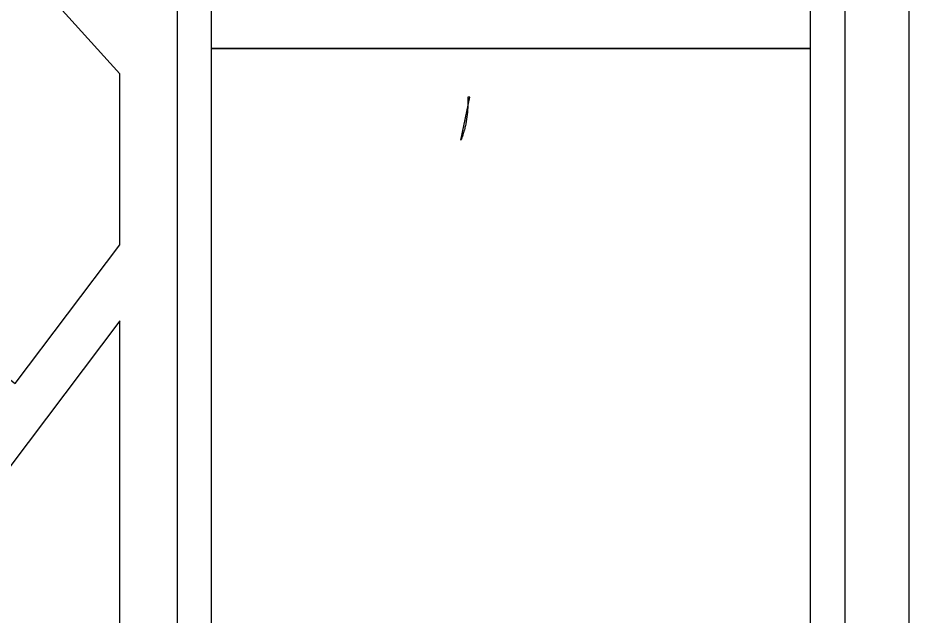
# Model space of a CAD drawing. Header units: centimetres. Extents: x -27 to -9, y -0.6 to 9.
# Drawn here: x -10.61 to -8.996, y 1.745 to 2.829 of the extents above; entities that cross this region are included whole.
import ezdxf

# ---------------------------------------------------------------- set-up
doc = ezdxf.new("R2010")
doc.units = ezdxf.units.CM
doc.header["$MEASUREMENT"] = 0
doc.layers.add('layer 1', color=7, linetype='Continuous')

msp = doc.modelspace()

# ---------------------------------------------------------------- linework, layer by layer
at = {"layer": 'layer 1', "color": 250, "lineweight": 30}
for points, knots in [([(-18.37453, 3.9762), (-18.37453, 3.9762), (-8.9959, 3.9762), (-8.9959, 3.9762), (-8.9959, 3.9762), (-8.9959, 3.9762), (-8.9959, -0.59923), (-8.9959, -0.59923), (-8.9959, -0.59923), (-8.9959, -0.59923), (-18.37453, -0.59923), (-18.37453, -0.59923), (-18.37453, -0.59923), (-18.37453, -0.59923), (-18.37453, 3.9762), (-18.37453, 3.9762)], [0, 0, 0, 0, 0.2, 0.2, 0.2, 0.2, 0.4, 0.4, 0.4, 0.4, 0.6, 0.6, 0.6, 0.6, 1, 1, 1, 1]), ([(-14.23947, -0.58436), (-14.23947, -0.58436), (-13.23503, -0.58436), (-13.23503, -0.58436), (-13.23503, -0.58436), (-13.23503, -0.58436), (-14.23947, -0.58436), (-14.23947, -0.58436), (-14.23947, -0.58436), (-14.23947, -0.58436), (-17.0617, -0.58436), (-17.0617, -0.58436), (-17.0617, -0.58436), (-17.0617, -0.58436), (-17.0617, 3.97959), (-17.0617, 3.97959), (-17.0617, 3.97959), (-17.0617, 3.97959), (-10.32105, 3.94799), (-10.32105, 3.94799), (-10.32105, 3.94799), (-10.32105, 3.94799), (-10.32105, 3.94259), (-10.32105, 3.94259), (-10.32105, 3.94259), (-10.32105, 3.94259), (-10.32105, -0.58436), (-10.32105, -0.58436), (-10.32105, -0.58436), (-10.32105, -0.58436), (-13.23464, -0.58436), (-13.23464, -0.58436), (-13.23464, -0.58436), (-13.23464, -0.58436), (-14.23947, -0.58436), (-14.23947, -0.58436)], [0, 0, 0, 0, 0.1, 0.1, 0.1, 0.1, 0.2, 0.2, 0.2, 0.2, 0.3, 0.3, 0.3, 0.3, 0.4, 0.4, 0.4, 0.4, 0.5, 0.5, 0.5, 0.5, 0.6, 0.6, 0.6, 0.6, 0.7, 0.7, 0.7, 0.7, 0.8, 0.8, 0.8, 0.8, 1, 1, 1, 1]), ([(-18.25833, 3.84628), (-18.25833, 3.84628), (-9.11209, 3.84628), (-9.11209, 3.84628), (-9.11209, 3.84628), (-9.11209, 3.84628), (-9.11209, -0.49676), (-9.11209, -0.49676), (-9.11209, -0.49676), (-9.11209, -0.49676), (-18.25833, -0.49676), (-18.25833, -0.49676), (-18.25833, -0.49676), (-18.25833, -0.49676), (-18.25833, 3.84628), (-18.25833, 3.84628)], [0, 0, 0, 0, 0.2, 0.2, 0.2, 0.2, 0.4, 0.4, 0.4, 0.4, 0.6, 0.6, 0.6, 0.6, 1, 1, 1, 1]), ([(-9.79172, 2.77306), (-9.79172, 2.77306), (-9.64512, 2.77306), (-9.64512, 2.77306), (-9.64512, 2.77306), (-9.64512, 2.77306), (-9.17512, 2.77306), (-9.17512, 2.77306), (-9.17512, 2.77306), (-9.17512, 2.77306), (-9.17512, 3.85769), (-9.17512, 3.85769), (-9.17512, 3.85769), (-9.17512, 3.85769), (-9.64512, 3.85769), (-9.64512, 3.85769), (-9.64512, 3.85769), (-9.64512, 3.85769), (-9.79172, 3.85769), (-9.79172, 3.85769), (-9.79172, 3.85769), (-9.79172, 3.85769), (-10.25965, 3.85769), (-10.25965, 3.85769), (-10.25965, 3.85769), (-10.25965, 3.85769), (-10.25965, 2.77306), (-10.25965, 2.77306), (-10.25965, 2.77306), (-10.25965, 2.77306), (-9.79172, 2.77306), (-9.79172, 2.77306)], [0, 0, 0, 0, 0.1111111, 0.1111111, 0.1111111, 0.1111111, 0.2222222, 0.2222222, 0.2222222, 0.2222222, 0.3333333, 0.3333333, 0.3333333, 0.3333333, 0.4444444, 0.4444444, 0.4444444, 0.4444444, 0.5555556, 0.5555556, 0.5555556, 0.5555556, 0.6666667, 0.6666667, 0.6666667, 0.6666667, 0.7777778, 0.7777778, 0.7777778, 0.7777778, 1, 1, 1, 1]), ([(-10.42575, 2.72707), (-10.42575, 2.72707), (-10.42575, 2.41769), (-10.42575, 2.41769), (-10.42575, 2.41769), (-10.42575, 2.41769), (-10.61542, 2.16641), (-10.61542, 2.16641), (-10.61542, 2.16641), (-10.61542, 2.16641), (-11.35793, 2.73249), (-11.35793, 2.73249), (-11.35793, 2.73249), (-11.35793, 2.73249), (-11.43818, 2.79368), (-11.43818, 2.79368), (-11.43818, 2.79368), (-11.43818, 2.79368), (-10.94095, 3.29625), (-10.94095, 3.29625), (-10.94095, 3.29625), (-10.94095, 3.29625), (-10.90041, 3.25146), (-10.90041, 3.25146), (-10.90041, 3.25146), (-10.90041, 3.25146), (-10.42575, 2.72707), (-10.42575, 2.72707)], [0, 0, 0, 0, 0.125, 0.125, 0.125, 0.125, 0.25, 0.25, 0.25, 0.25, 0.375, 0.375, 0.375, 0.375, 0.5, 0.5, 0.5, 0.5, 0.625, 0.625, 0.625, 0.625, 0.75, 0.75, 0.75, 0.75, 1, 1, 1, 1]), ([(-9.79172, 1.68853), (-9.79172, 1.68853), (-9.64512, 1.68853), (-9.64512, 1.68853), (-9.64512, 1.68853), (-9.64512, 1.68853), (-9.17512, 1.68853), (-9.17512, 1.68853), (-9.17512, 1.68853), (-9.17512, 1.68853), (-9.17512, 2.77306), (-9.17512, 2.77306), (-9.17512, 2.77306), (-9.17512, 2.77306), (-9.64512, 2.77306), (-9.64512, 2.77306), (-9.64512, 2.77306), (-9.64512, 2.77306), (-9.79172, 2.77306), (-9.79172, 2.77306), (-9.79172, 2.77306), (-9.79172, 2.77306), (-10.25965, 2.77306), (-10.25965, 2.77306), (-10.25965, 2.77306), (-10.25965, 2.77306), (-10.25965, 1.68853), (-10.25965, 1.68853), (-10.25965, 1.68853), (-10.25965, 1.68853), (-9.79172, 1.68853), (-9.79172, 1.68853)], [0, 0, 0, 0, 0.1111111, 0.1111111, 0.1111111, 0.1111111, 0.2222222, 0.2222222, 0.2222222, 0.2222222, 0.3333333, 0.3333333, 0.3333333, 0.3333333, 0.4444444, 0.4444444, 0.4444444, 0.4444444, 0.5555556, 0.5555556, 0.5555556, 0.5555556, 0.6666667, 0.6666667, 0.6666667, 0.6666667, 0.7777778, 0.7777778, 0.7777778, 0.7777778, 1, 1, 1, 1]), ([(-9.80766, 2.60708), (-9.80766, 2.60708), (-9.80766, 2.60708), (-9.80766, 2.60708), (-9.80766, 2.60708), (-9.80766, 2.60708), (-9.80726, 2.60807), (-9.80726, 2.60807), (-9.80726, 2.60807), (-9.80726, 2.60807), (-9.80687, 2.60895), (-9.80687, 2.60895), (-9.80687, 2.60895), (-9.80687, 2.60895), (-9.80657, 2.60994), (-9.80657, 2.60994), (-9.80657, 2.60994), (-9.80657, 2.60994), (-9.80618, 2.61092), (-9.80618, 2.61092), (-9.80618, 2.61092), (-9.80618, 2.61092), (-9.80588, 2.61181), (-9.80588, 2.61181), (-9.80588, 2.61181), (-9.80588, 2.61181), (-9.80549, 2.61269), (-9.80549, 2.61269), (-9.80549, 2.61269), (-9.80549, 2.61269), (-9.8052, 2.61358), (-9.8052, 2.61358), (-9.8052, 2.61358), (-9.8052, 2.61358), (-9.8049, 2.61456), (-9.8049, 2.61456), (-9.8049, 2.61456), (-9.8049, 2.61456), (-9.80451, 2.61554), (-9.80451, 2.61554), (-9.80451, 2.61554), (-9.80451, 2.61554), (-9.80431, 2.61653), (-9.80431, 2.61653), (-9.80431, 2.61653), (-9.80431, 2.61653), (-9.80402, 2.61741), (-9.80402, 2.61741), (-9.80402, 2.61741), (-9.80402, 2.61741), (-9.80372, 2.6184), (-9.80372, 2.6184), (-9.80372, 2.6184), (-9.80372, 2.6184), (-9.80343, 2.61928), (-9.80343, 2.61928), (-9.80343, 2.61928), (-9.80343, 2.61928), (-9.80313, 2.62027), (-9.80313, 2.62027), (-9.80313, 2.62027), (-9.80313, 2.62027), (-9.80283, 2.62125), (-9.80283, 2.62125), (-9.80283, 2.62125), (-9.80283, 2.62125), (-9.80254, 2.62223), (-9.80254, 2.62223), (-9.80254, 2.62223), (-9.80254, 2.62223), (-9.80224, 2.62322), (-9.80224, 2.62322), (-9.80224, 2.62322), (-9.80224, 2.62322), (-9.80195, 2.6242), (-9.80195, 2.6242), (-9.80195, 2.6242), (-9.80195, 2.6242), (-9.80146, 2.62607), (-9.80146, 2.62607), (-9.80146, 2.62607), (-9.80146, 2.62607), (-9.80097, 2.62804), (-9.80097, 2.62804), (-9.80097, 2.62804), (-9.80097, 2.62804), (-9.80047, 2.63001), (-9.80047, 2.63001), (-9.80047, 2.63001), (-9.80047, 2.63001), (-9.79998, 2.63188), (-9.79998, 2.63188), (-9.79998, 2.63188), (-9.79998, 2.63188), (-9.79959, 2.63394), (-9.79959, 2.63394), (-9.79959, 2.63394), (-9.79959, 2.63394), (-9.7991, 2.63601), (-9.7991, 2.63601), (-9.7991, 2.63601), (-9.7991, 2.63601), (-9.7987, 2.63788), (-9.7987, 2.63788), (-9.7987, 2.63788), (-9.7987, 2.63788), (-9.79831, 2.63994), (-9.79831, 2.63994), (-9.79831, 2.63994), (-9.79831, 2.63994), (-9.79811, 2.64201), (-9.79811, 2.64201), (-9.79811, 2.64201), (-9.79811, 2.64201), (-9.79772, 2.64398), (-9.79772, 2.64398), (-9.79772, 2.64398), (-9.79772, 2.64398), (-9.79742, 2.64614), (-9.79742, 2.64614), (-9.79742, 2.64614), (-9.79742, 2.64614), (-9.79713, 2.64821), (-9.79713, 2.64821), (-9.79713, 2.64821), (-9.79713, 2.64821), (-9.79683, 2.65027), (-9.79683, 2.65027), (-9.79683, 2.65027), (-9.79683, 2.65027), (-9.79664, 2.65234), (-9.79664, 2.65234), (-9.79664, 2.65234), (-9.79664, 2.65234), (-9.79634, 2.65451), (-9.79634, 2.65451), (-9.79634, 2.65451), (-9.79634, 2.65451), (-9.79614, 2.65657), (-9.79614, 2.65657), (-9.79614, 2.65657), (-9.79614, 2.65657), (-9.79595, 2.65874), (-9.79595, 2.65874), (-9.79595, 2.65874), (-9.79595, 2.65874), (-9.79575, 2.6609), (-9.79575, 2.6609), (-9.79575, 2.6609), (-9.79575, 2.6609), (-9.79565, 2.66297), (-9.79565, 2.66297), (-9.79565, 2.66297), (-9.79565, 2.66297), (-9.79555, 2.66513), (-9.79555, 2.66513), (-9.79555, 2.66513), (-9.79555, 2.66513), (-9.79546, 2.66739), (-9.79546, 2.66739), (-9.79546, 2.66739), (-9.79546, 2.66739), (-9.79536, 2.66946), (-9.79536, 2.66946), (-9.79536, 2.66946), (-9.79536, 2.66946), (-9.79526, 2.67172), (-9.79526, 2.67172), (-9.79526, 2.67172), (-9.79526, 2.67172), (-9.79526, 2.67399), (-9.79526, 2.67399), (-9.79526, 2.67399), (-9.79526, 2.67399), (-9.79516, 2.67615), (-9.79516, 2.67615), (-9.79516, 2.67615), (-9.79516, 2.67615), (-9.79516, 2.67841), (-9.79516, 2.67841), (-9.79516, 2.67841), (-9.79516, 2.67841), (-9.79526, 2.68058), (-9.79526, 2.68058), (-9.79526, 2.68058), (-9.79526, 2.68058), (-9.79526, 2.68284), (-9.79526, 2.68284), (-9.79526, 2.68284), (-9.79526, 2.68284), (-9.79536, 2.6852), (-9.79536, 2.6852), (-9.79536, 2.6852), (-9.79536, 2.6852), (-9.79172, 2.6852), (-9.79172, 2.6852), (-9.79172, 2.6852), (-9.80766, 2.60708), (-9.80766, 2.60708)], [0, 0, 0, 0, 0.02, 0.02, 0.02, 0.02, 0.04, 0.04, 0.04, 0.04, 0.06, 0.06, 0.06, 0.06, 0.08, 0.08, 0.08, 0.08, 0.1, 0.1, 0.1, 0.1, 0.12, 0.12, 0.12, 0.12, 0.14, 0.14, 0.14, 0.14, 0.16, 0.16, 0.16, 0.16, 0.18, 0.18, 0.18, 0.18, 0.2, 0.2, 0.2, 0.2, 0.22, 0.22, 0.22, 0.22, 0.24, 0.24, 0.24, 0.24, 0.26, 0.26, 0.26, 0.26, 0.28, 0.28, 0.28, 0.28, 0.3, 0.3, 0.3, 0.3, 0.32, 0.32, 0.32, 0.32, 0.34, 0.34, 0.34, 0.34, 0.36, 0.36, 0.36, 0.36, 0.38, 0.38, 0.38, 0.38, 0.4, 0.4, 0.4, 0.4, 0.42, 0.42, 0.42, 0.42, 0.44, 0.44, 0.44, 0.44, 0.46, 0.46, 0.46, 0.46, 0.48, 0.48, 0.48, 0.48, 0.5, 0.5, 0.5, 0.5, 0.52, 0.52, 0.52, 0.52, 0.54, 0.54, 0.54, 0.54, 0.56, 0.56, 0.56, 0.56, 0.58, 0.58, 0.58, 0.58, 0.6, 0.6, 0.6, 0.6, 0.62, 0.62, 0.62, 0.62, 0.64, 0.64, 0.64, 0.64, 0.66, 0.66, 0.66, 0.66, 0.68, 0.68, 0.68, 0.68, 0.7, 0.7, 0.7, 0.7, 0.72, 0.72, 0.72, 0.72, 0.74, 0.74, 0.74, 0.74, 0.76, 0.76, 0.76, 0.76, 0.78, 0.78, 0.78, 0.78, 0.8, 0.8, 0.8, 0.8, 0.82, 0.82, 0.82, 0.82, 0.84, 0.84, 0.84, 0.84, 0.86, 0.86, 0.86, 0.86, 0.88, 0.88, 0.88, 0.88, 0.9, 0.9, 0.9, 0.9, 0.92, 0.92, 0.92, 0.92, 0.94, 0.94, 0.94, 0.94, 0.96, 0.96, 0.96, 0.96, 1, 1, 1, 1.0797297, 1.0797297, 1.0797297, 1.0797297]), ([(-10.42575, 2.27975), (-10.42575, 2.27975), (-10.42575, 1.40339), (-10.42575, 1.40339), (-10.42575, 1.40339), (-10.42575, 1.40339), (-10.85974, 1.70479), (-10.85974, 1.70479), (-10.85974, 1.70479), (-10.85974, 1.70479), (-10.42575, 2.27975), (-10.42575, 2.27975)], [0, 0, 0, 0, 0.25, 0.25, 0.25, 0.25, 0.5, 0.5, 0.5, 0.5, 1, 1, 1, 1])]:
    msp.add_open_spline(points, degree=3, knots=knots, dxfattribs=at)

doc.saveas('drawing.dxf')
